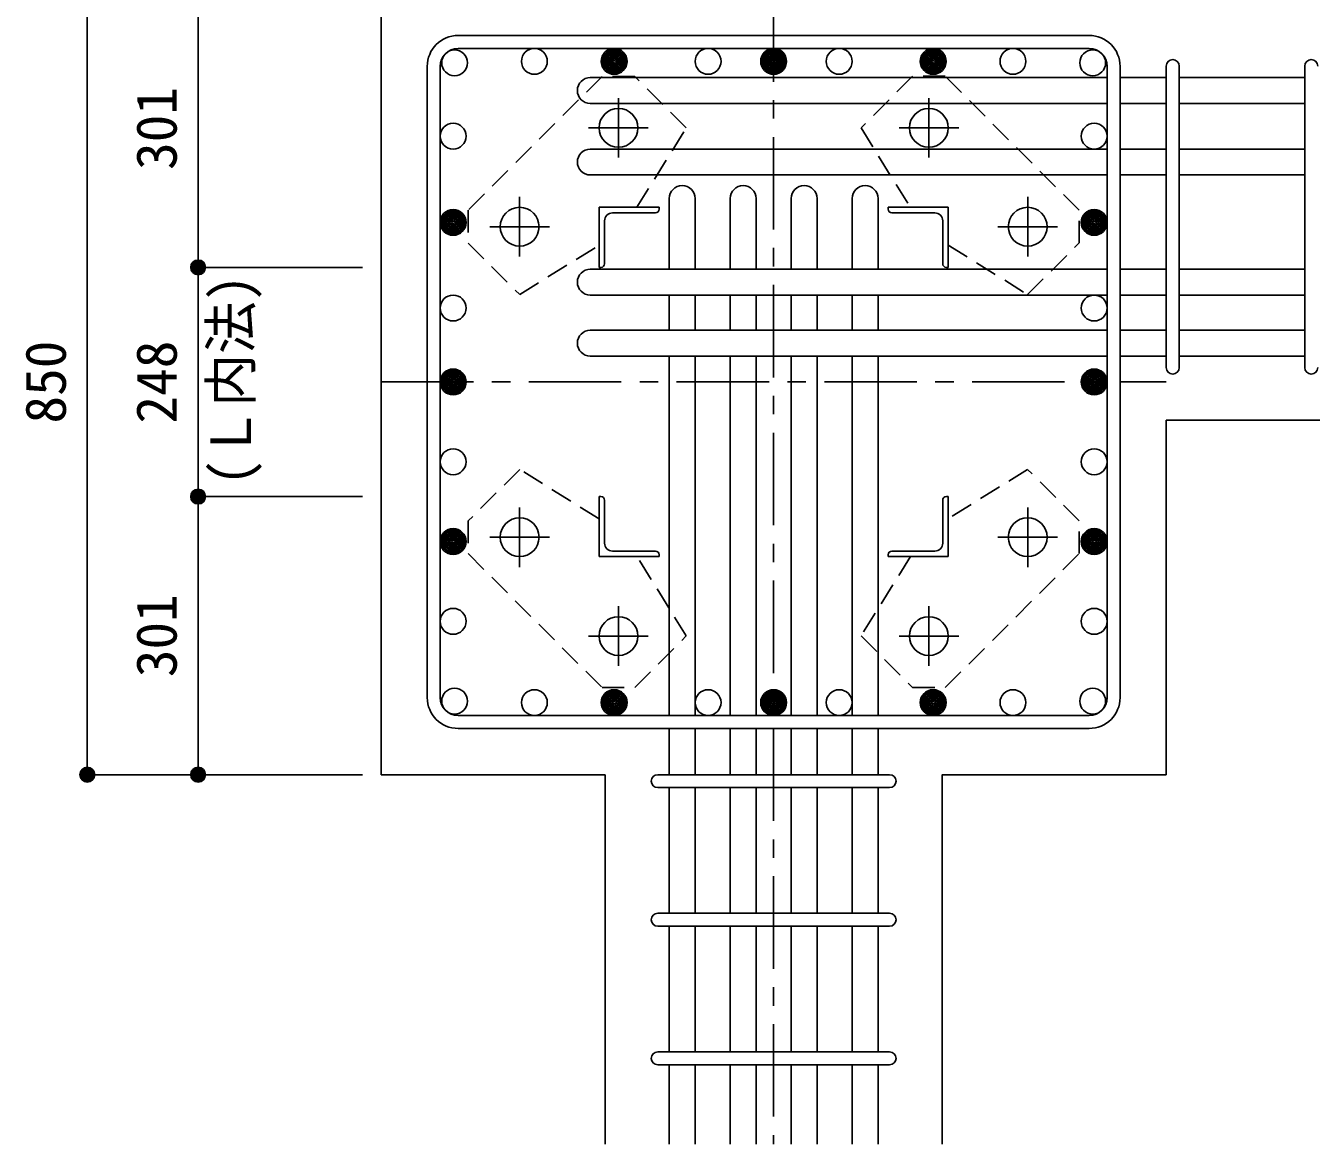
# Model space of a CAD drawing. Units: millimetres at full size, sheet at 1:20. Extents: x -3982 to 3969, y -2797 to 2801.
# Drawn here: x -441 to 950, y 969 to 2180 of the extents above; entities that cross this region are included whole.
import ezdxf
from ezdxf.enums import TextEntityAlignment as Align

# ---------------------------------------------------------------- set-up
doc = ezdxf.new("R2010")
doc.units = ezdxf.units.MM
doc.header["$LTSCALE"] = 20
doc.header["$PDMODE"] = 32
doc.header["$PDSIZE"] = 10
doc.linetypes.add('CHAIN1', pattern=[8, 5, -1, 1, -1])
doc.linetypes.add('DASHED1', pattern=[1.8, 1.2, -0.6])
for name, color, linetype in [('6-1_躯体線', 2, 'Continuous'), ('6-2_A.Bolt_', 4, 'Continuous'), ('6-3_柱型主筋', 4, 'Continuous'), ('6-4_フープ', 7, 'Continuous'), ('6-5_梁主筋', 7, 'Continuous'), ('6-6_S.T.P.', 7, 'Continuous'), ('6-9_プレート', 4, 'DASHED1'), ('6-D_寸法', 4, 'Continuous')]:
    doc.layers.add(name, color=color, linetype=linetype)
doc.styles.add('ＭＳ ゴシック', font='')
doc.styles.get('ＭＳ ゴシック').set_extended_font_data('MS Gothic')

msp = doc.modelspace()

# ---------------------------------------------------------------- linework, layer by layer
at = {"layer": '6-1_躯体線'}
for p, q in [((-56.71, 2219.12), (-56.71, 1369.12)), ((-56.71, 1369.12), (185.79, 1369.12)), ((185.79, 969.12), (185.79, 1369.12))]:
    msp.add_line(p, q, dxfattribs=at)
for points in [[(793.29, 1369.12), (793.29, 1752.62), (1193.29, 1752.62)], [(550.79, 969.12), (550.79, 1369.12), (793.29, 1369.12)]]:
    msp.add_lwpolyline(points, dxfattribs=at)
at = {"layer": '6-2_A.Bolt_', "linetype": 'CHAIN1'}
for p, q in [((200.29, 2036.92), (200.29, 2101.42)), ((536.29, 2101.42), (536.29, 2036.92)), ((167.99, 2069.12), (232.49, 2069.12)), ((504.09, 2069.12), (568.59, 2069.12)), ((93.29, 1929.92), (93.29, 1994.42)), ((643.29, 1994.42), (643.29, 1929.92)), ((60.99, 1962.12), (125.49, 1962.12)), ((611.09, 1962.12), (675.59, 1962.12)), ((93.29, 1593.83), (93.29, 1658.33)), ((643.29, 1658.32), (643.29, 1593.82)), ((125.49, 1626.12), (60.99, 1626.12)), ((675.59, 1626.12), (611.09, 1626.12)), ((200.29, 1486.83), (200.29, 1551.33)), ((536.29, 1551.32), (536.29, 1486.82)), ((232.49, 1519.12), (167.99, 1519.12)), ((568.59, 1519.12), (504.09, 1519.12))]:
    msp.add_line(p, q, dxfattribs=at)
at = {"layer": '6-2_A.Bolt_'}
for p, q in [((179.29, 1983.12), (244.29, 1983.12)), ((179.29, 1983.12), (179.29, 1918.12)), ((193.79, 1977.12), (240.29, 1977.12)), ((244.29, 1983.12), (244.29, 1981.12)), ((557.29, 1983.12), (492.29, 1983.12)), ((492.29, 1981.12), (492.29, 1983.12)), ((542.79, 1977.12), (496.29, 1977.12)), ((557.29, 1983.12), (557.29, 1918.12)), ((185.29, 1968.62), (185.29, 1922.12)), ((551.29, 1968.62), (551.29, 1922.12)), ((181.29, 1918.12), (179.29, 1918.12)), ((557.29, 1918.12), (555.29, 1918.12)), ((179.29, 1670.12), (181.29, 1670.12)), ((179.29, 1605.12), (179.29, 1670.12)), ((555.29, 1670.12), (557.29, 1670.12)), ((557.29, 1605.12), (557.29, 1670.12)), ((185.29, 1619.62), (185.29, 1666.12)), ((551.29, 1619.62), (551.29, 1666.12)), ((179.29, 1605.12), (244.29, 1605.12)), ((193.79, 1611.12), (240.29, 1611.12)), ((244.29, 1607.12), (244.29, 1605.12)), ((492.29, 1605.12), (492.29, 1607.12)), ((557.29, 1605.12), (492.29, 1605.12)), ((542.79, 1611.12), (496.29, 1611.12))]:
    msp.add_line(p, q, dxfattribs=at)
at = {"layer": '6-2_A.Bolt_', "color": 3}
for centre in [(200.29, 2069.12), (536.29, 2069.12), (93.29, 1962.12), (643.29, 1962.12), (93.29, 1626.12), (643.29, 1626.12), (200.29, 1519.12), (536.29, 1519.12)]:
    msp.add_circle(centre, 21, dxfattribs=at)
at = {"layer": '6-2_A.Bolt_'}
for centre, radius, start, end in [((193.79, 1968.62), 8.5, 90, 180), ((240.29, 1981.12), 4, 270, 0), ((496.29, 1981.12), 4, 180, 270), ((542.79, 1968.62), 8.5, 0, 90), ((181.29, 1922.12), 4, 270, 0), ((555.29, 1922.12), 4, 180, 270), ((181.29, 1666.12), 4, 0, 90), ((555.29, 1666.12), 4, 90, 180), ((193.79, 1619.62), 8.5, 180, 270), ((542.79, 1619.62), 8.5, 270, 0), ((240.29, 1607.12), 4, 0, 90), ((496.29, 1607.12), 4, 90, 180)]:
    msp.add_arc(centre, radius, start, end, dxfattribs=at)
at = {"layer": '6-3_柱型主筋', "color": 3}
for centre in [(22.9, 2139.51), (109.25, 2141.12), (195.6, 2141.12), (297.29, 2141.12), (368.29, 2141.12), (368.29, 2141.12), (439.29, 2141.12), (540.99, 2141.12), (540.99, 2141.12), (627.33, 2141.12), (713.68, 2139.51), (21.29, 2060.12), (715.29, 2060.12), (21.29, 1966.82), (21.29, 1966.82), (715.29, 1966.82), (715.29, 1966.82), (21.29, 1874.12), (715.29, 1874.12), (21.29, 1794.12), (21.29, 1794.12), (715.29, 1794.12), (715.29, 1794.12), (21.29, 1707.78), (715.29, 1707.78), (21.29, 1621.43), (715.29, 1621.43), (21.29, 1535.08), (715.29, 1535.08), (22.9, 1448.74), (713.68, 1448.74), (109.25, 1447.12), (195.6, 1447.12), (297.29, 1447.12), (368.29, 1447.12), (368.29, 1447.12), (439.29, 1447.12), (540.99, 1447.12), (540.99, 1447.12), (627.33, 1447.12)]:
    msp.add_circle(centre, 14, dxfattribs=at)
at = {"layer": '6-3_柱型主筋'}
for centre, radius in [((195.6, 2141.12), 14), ((195.6, 2141.12), 12.6), ((195.6, 2141.12), 11.2), ((195.6, 2141.12), 9.8), ((195.6, 2141.12), 8.4), ((195.6, 2141.12), 7), ((195.6, 2141.12), 5.6), ((195.6, 2141.12), 4.2), ((195.6, 2141.12), 2.8), ((368.29, 2141.12), 14), ((368.29, 2141.12), 12.6), ((368.29, 2141.12), 11.2), ((368.29, 2141.12), 9.8), ((368.29, 2141.12), 8.4), ((368.29, 2141.12), 7), ((368.29, 2141.12), 5.6), ((368.29, 2141.12), 4.2), ((368.29, 2141.12), 2.8), ((540.99, 2141.12), 14), ((540.99, 2141.12), 12.6), ((540.99, 2141.12), 11.2), ((540.99, 2141.12), 9.8), ((540.99, 2141.12), 8.4), ((540.99, 2141.12), 7), ((540.99, 2141.12), 5.6), ((540.99, 2141.12), 4.2), ((540.99, 2141.12), 2.8), ((195.6, 2141.12), 1.4), ((368.29, 2141.12), 1.4), ((540.99, 2141.12), 1.4), ((21.29, 1966.82), 14), ((21.29, 1966.82), 12.6), ((21.29, 1966.82), 11.2), ((21.29, 1966.82), 9.8), ((715.29, 1966.82), 14), ((715.29, 1966.82), 12.6), ((715.29, 1966.82), 11.2), ((715.29, 1966.82), 9.8), ((21.29, 1966.82), 8.4), ((21.29, 1966.82), 7), ((21.29, 1966.82), 5.6), ((21.29, 1966.82), 4.2), ((21.29, 1966.82), 2.8), ((21.29, 1966.82), 1.4), ((715.29, 1966.82), 8.4), ((715.29, 1966.82), 7), ((715.29, 1966.82), 5.6), ((715.29, 1966.82), 4.2), ((715.29, 1966.82), 2.8), ((715.29, 1966.82), 1.4), ((21.29, 1794.12), 14), ((21.29, 1794.12), 12.6), ((21.29, 1794.12), 11.2), ((21.29, 1794.12), 9.8), ((21.29, 1794.12), 8.4), ((21.29, 1794.12), 7), ((21.29, 1794.12), 5.6), ((21.29, 1794.12), 4.2), ((21.29, 1794.12), 2.8), ((21.29, 1794.12), 1.4), ((715.29, 1794.12), 14), ((715.29, 1794.12), 12.6), ((715.29, 1794.12), 11.2), ((715.29, 1794.12), 9.8), ((715.29, 1794.12), 8.4), ((715.29, 1794.12), 7), ((715.29, 1794.12), 5.6), ((715.29, 1794.12), 4.2), ((715.29, 1794.12), 2.8), ((715.29, 1794.12), 1.4), ((21.29, 1621.43), 14), ((21.29, 1621.43), 12.6), ((21.29, 1621.43), 11.2), ((21.29, 1621.43), 9.8), ((21.29, 1621.43), 8.4), ((21.29, 1621.43), 7), ((715.29, 1621.43), 14), ((715.29, 1621.43), 12.6), ((715.29, 1621.43), 11.2), ((715.29, 1621.43), 9.8), ((715.29, 1621.43), 8.4), ((715.29, 1621.43), 7), ((21.29, 1621.43), 5.6), ((21.29, 1621.43), 4.2), ((21.29, 1621.43), 2.8), ((21.29, 1621.43), 1.4), ((715.29, 1621.43), 5.6), ((715.29, 1621.43), 4.2), ((715.29, 1621.43), 2.8), ((715.29, 1621.43), 1.4), ((195.6, 1447.12), 14), ((195.6, 1447.12), 12.6), ((195.6, 1447.12), 11.2), ((195.6, 1447.12), 9.8), ((195.6, 1447.12), 8.4), ((195.6, 1447.12), 7), ((195.6, 1447.12), 5.6), ((195.6, 1447.12), 4.2), ((195.6, 1447.12), 2.8), ((195.6, 1447.12), 1.4), ((368.29, 1447.12), 14), ((368.29, 1447.12), 12.6), ((368.29, 1447.12), 11.2), ((368.29, 1447.12), 9.8), ((368.29, 1447.12), 8.4), ((368.29, 1447.12), 7), ((368.29, 1447.12), 5.6), ((368.29, 1447.12), 4.2), ((368.29, 1447.12), 2.8), ((368.29, 1447.12), 1.4), ((540.99, 1447.12), 14), ((540.99, 1447.12), 12.6), ((540.99, 1447.12), 11.2), ((540.99, 1447.12), 9.8), ((540.99, 1447.12), 8.4), ((540.99, 1447.12), 7), ((540.99, 1447.12), 5.6), ((540.99, 1447.12), 4.2), ((540.99, 1447.12), 2.8), ((540.99, 1447.12), 1.4)]:
    msp.add_circle(centre, radius, dxfattribs=at)
at = {"layer": '6-4_フープ'}
for p, q in [((26.79, 2169.12), (709.79, 2169.12)), ((26.79, 2155.12), (709.79, 2155.12)), ((-6.71, 1452.62), (-6.71, 2135.62)), ((7.29, 2135.62), (7.29, 1452.62)), ((729.29, 1452.62), (729.29, 2135.62)), ((743.29, 1452.62), (743.29, 2135.62)), ((709.79, 1433.12), (26.79, 1433.12)), ((26.79, 1419.12), (709.79, 1419.12))]:
    msp.add_line(p, q, dxfattribs=at)
for centre, radius, start, end in [((26.79, 2135.62), 33.5, 90, 180), ((709.79, 2135.62), 33.5, 0, 90), ((26.79, 2135.62), 19.5, 90, 180), ((709.79, 2135.62), 19.5, 0, 90), ((26.79, 1452.62), 33.5, 180, 270), ((26.79, 1452.62), 19.5, 180, 270), ((709.79, 1452.62), 33.5, 270, 0), ((709.79, 1452.62), 19.5, 270, 0)]:
    msp.add_arc(centre, radius, start, end, dxfattribs=at)
at = {"layer": '6-5_梁主筋'}
for p, q in [((729.29, 2123.51), (169.79, 2123.51)), ((793.29, 2123.51), (743.29, 2123.51)), ((943.29, 2123.51), (807.29, 2123.51)), ((729.29, 2095.51), (169.79, 2095.51)), ((793.29, 2095.51), (743.29, 2095.51)), ((943.29, 2095.51), (807.29, 2095.51)), ((729.29, 2046.12), (169.79, 2046.12)), ((793.29, 2046.12), (743.29, 2046.12)), ((943.29, 2046.12), (807.29, 2046.12)), ((729.29, 2018.12), (169.79, 2018.12)), ((793.29, 2018.12), (743.29, 2018.12)), ((943.29, 2018.12), (807.29, 2018.12)), ((255.29, 1916.12), (255.29, 1992.62)), ((283.29, 1916.12), (283.29, 1992.62)), ((321.29, 1916.12), (321.29, 1992.62)), ((349.29, 1916.12), (349.29, 1992.62)), ((387.29, 1916.12), (387.29, 1992.62)), ((415.29, 1916.12), (415.29, 1992.62)), ((453.29, 1916.12), (453.29, 1992.62)), ((481.29, 1916.12), (481.29, 1992.62)), ((729.29, 1916.12), (169.79, 1916.12)), ((793.29, 1916.12), (743.29, 1916.12)), ((943.29, 1916.12), (807.29, 1916.12)), ((729.29, 1888.12), (169.79, 1888.12)), ((255.29, 1850.12), (255.29, 1888.12)), ((283.29, 1850.12), (283.29, 1888.12)), ((321.29, 1850.12), (321.29, 1888.12)), ((349.29, 1850.12), (349.29, 1888.12)), ((387.29, 1850.12), (387.29, 1888.12)), ((415.29, 1850.12), (415.29, 1888.12)), ((453.29, 1850.12), (453.29, 1888.12)), ((481.29, 1850.12), (481.29, 1888.12)), ((793.29, 1888.12), (743.29, 1888.12)), ((943.29, 1888.12), (807.29, 1888.12)), ((729.29, 1850.12), (169.79, 1850.12)), ((793.29, 1850.12), (743.29, 1850.12)), ((943.29, 1850.12), (807.29, 1850.12)), ((729.29, 1822.12), (169.79, 1822.12)), ((255.29, 1433.12), (255.29, 1822.12)), ((283.29, 1433.12), (283.29, 1822.12)), ((321.29, 1433.12), (321.29, 1822.12)), ((349.29, 1433.12), (349.29, 1822.12)), ((387.29, 1433.12), (387.29, 1822.12)), ((415.29, 1433.12), (415.29, 1822.12)), ((453.29, 1433.12), (453.29, 1822.12)), ((481.29, 1433.12), (481.29, 1822.12)), ((793.29, 1822.12), (743.29, 1822.12)), ((943.29, 1822.12), (807.29, 1822.12)), ((255.29, 1369.12), (255.29, 1419.12)), ((283.29, 1369.12), (283.29, 1419.12)), ((321.29, 1369.12), (321.29, 1419.12)), ((349.29, 1369.12), (349.29, 1419.12)), ((387.29, 1369.12), (387.29, 1419.12)), ((415.29, 1369.12), (415.29, 1419.12)), ((453.29, 1369.12), (453.29, 1419.12)), ((481.29, 1369.12), (481.29, 1419.12)), ((255.29, 1219.12), (255.29, 1355.12)), ((283.29, 1219.12), (283.29, 1355.12)), ((321.29, 1219.12), (321.29, 1355.12)), ((349.29, 1219.12), (349.29, 1355.12)), ((387.29, 1219.12), (387.29, 1355.12)), ((415.29, 1219.12), (415.29, 1355.12)), ((453.29, 1219.12), (453.29, 1355.12)), ((481.29, 1219.12), (481.29, 1355.12)), ((255.29, 1069.12), (255.29, 1205.12)), ((283.29, 1069.12), (283.29, 1205.12)), ((321.29, 1069.12), (321.29, 1205.12)), ((349.29, 1069.12), (349.29, 1205.12)), ((387.29, 1069.12), (387.29, 1205.12)), ((415.29, 1069.12), (415.29, 1205.12)), ((453.29, 1069.12), (453.29, 1205.12)), ((481.29, 1069.12), (481.29, 1205.12)), ((255.29, 969.12), (255.29, 1055.12)), ((283.29, 969.12), (283.29, 1055.12)), ((321.29, 969.12), (321.29, 1055.12)), ((349.29, 969.12), (349.29, 1055.12)), ((387.29, 969.12), (387.29, 1055.12)), ((415.29, 969.12), (415.29, 1055.12)), ((453.29, 969.12), (453.29, 1055.12)), ((481.29, 969.12), (481.29, 1055.12))]:
    msp.add_line(p, q, dxfattribs=at)
for centre, start, end in [((169.79, 2109.51), 90, 270), ((169.79, 2032.12), 90, 270), ((269.29, 1992.62), 0, 180), ((335.29, 1992.62), 0, 180), ((401.29, 1992.62), 0, 180), ((467.29, 1992.62), 0, 180), ((169.79, 1902.12), 90, 270), ((169.79, 1836.12), 90, 270)]:
    msp.add_arc(centre, 14, start, end, dxfattribs=at)
at = {"layer": '6-6_S.T.P.'}
for p, q in [((793.29, 1809.62), (793.29, 2136.01)), ((807.29, 1809.62), (807.29, 2136.01)), ((943.29, 1809.62), (943.29, 2136.01)), ((242.79, 1369.12), (493.79, 1369.12)), ((242.79, 1355.12), (493.79, 1355.12)), ((242.79, 1219.12), (493.79, 1219.12)), ((242.79, 1205.12), (493.79, 1205.12)), ((242.79, 1069.12), (493.79, 1069.12)), ((242.79, 1055.12), (493.79, 1055.12))]:
    msp.add_line(p, q, dxfattribs=at)
for centre, start, end in [((800.29, 2136.01), 0, 180), ((800.29, 2136.01), 0, 180), ((800.29, 2136.01), 0, 180), ((800.29, 2136.01), 0, 180), ((950.29, 2136.01), 0, 180), ((800.29, 1809.62), 180, 0), ((800.29, 1809.62), 180, 0), ((800.29, 1809.62), 180, 0), ((800.29, 1809.62), 180, 0), ((950.29, 1809.62), 180, 0), ((242.79, 1362.12), 90, 270), ((242.79, 1362.12), 90, 270), ((242.79, 1362.12), 90, 270), ((242.79, 1362.12), 90, 270), ((493.79, 1362.12), 270, 90), ((493.79, 1362.12), 270, 90), ((493.79, 1362.12), 270, 90), ((493.79, 1362.12), 270, 90), ((242.79, 1212.12), 90, 270), ((493.79, 1212.12), 270, 90), ((242.79, 1062.12), 90, 270), ((493.79, 1062.12), 270, 90)]:
    msp.add_arc(centre, 7, start, end, dxfattribs=at)
at = {"layer": '6-9_プレート'}
for points in [[(182.49, 2124.82), (37.49, 1979.92), (37.49, 1944.52), (93.39, 1888.72), (179.29, 1942.12)], [(220.29, 1983.12), (273.69, 2069.02), (217.89, 2124.82), (182.49, 2124.82)], [(698.99, 1979.93), (554.09, 2124.93), (518.69, 2124.93), (462.89, 2069.03), (516.29, 1983.12)], [(557.29, 1942.13), (643.19, 1888.73), (698.99, 1944.53), (698.99, 1979.93)], [(179.29, 1646.12), (93.39, 1699.52), (37.59, 1643.72), (37.59, 1608.32)], [(554.09, 1463.42), (699.09, 1608.32), (699.09, 1643.72), (643.19, 1699.53), (557.29, 1646.12)], [(37.59, 1608.32), (182.49, 1463.32), (217.89, 1463.32), (273.69, 1519.22), (220.29, 1605.12)], [(516.29, 1605.12), (462.89, 1519.23), (518.69, 1463.42), (554.09, 1463.42)]]:
    msp.add_lwpolyline(points, dxfattribs=at)
at = {"layer": '6-D_寸法'}
for p, q in [((-374.74, 2219.12), (-374.74, 1369.12)), ((-254.74, 1670.12), (-254.74, 1918.12)), ((-254.74, 1918.12), (-76.71, 1918.12)), ((-254.74, 1369.12), (-254.74, 1670.12)), ((-254.74, 1670.12), (-76.71, 1670.12)), ((-374.74, 1369.12), (-254.74, 1369.12)), ((-254.74, 1369.12), (-76.71, 1369.12)), ((-254.74, 1369.12), (-76.71, 1369.12)), ((-254.74, 1369.12), (-76.71, 1369.12)), ((-254.74, 1369.12), (-76.71, 1369.12)), ((-254.74, 1369.12), (-76.71, 1369.12)), ((-254.74, 1369.12), (-76.71, 1369.12)), ((-254.74, 1369.12), (-76.71, 1369.12)), ((-254.74, 1369.12), (-76.71, 1369.12)), ((-254.74, 1369.12), (-76.71, 1369.12)), ((-254.74, 1369.12), (-76.71, 1369.12))]:
    msp.add_line(p, q, dxfattribs=at)
at = {"layer": '6-D_寸法', "linetype": 'CHAIN1'}
for p, q in [((368.29, 2219.12), (368.29, 969.12)), ((-56.71, 1794.12), (793.29, 1794.12))]:
    msp.add_line(p, q, dxfattribs=at)
at = {"layer": '6-D_寸法'}
for points in [[(-254.74, 1918.12), (-254.74, 2219.12), (-76.71, 2219.12)], [(-374.74, 1369.12), (-254.74, 1369.12), (-76.71, 1369.12)], [(-374.74, 1369.12), (-254.74, 1369.12), (-76.71, 1369.12)]]:
    msp.add_lwpolyline(points, dxfattribs=at)
for centre, radius in [((-254.74, 1918.12), 8), ((-254.74, 1918.12), 7.2), ((-254.74, 1918.12), 6.4), ((-254.74, 1918.12), 5.6), ((-254.74, 1918.12), 4.8), ((-254.74, 1918.12), 4), ((-254.74, 1918.12), 3.2), ((-254.74, 1918.12), 2.4), ((-254.74, 1918.12), 1.6), ((-254.74, 1918.12), 0.8), ((-254.74, 1670.12), 8), ((-254.74, 1670.12), 7.2), ((-254.74, 1670.12), 6.4), ((-254.74, 1670.12), 5.6), ((-254.74, 1670.12), 4.8), ((-254.74, 1670.12), 4), ((-254.74, 1670.12), 3.2), ((-254.74, 1670.12), 2.4), ((-254.74, 1670.12), 1.6), ((-254.74, 1670.12), 0.8), ((-374.74, 1369.12), 8), ((-374.74, 1369.12), 7.2), ((-374.74, 1369.12), 6.4), ((-374.74, 1369.12), 5.6), ((-374.74, 1369.12), 4.8), ((-374.74, 1369.12), 4), ((-374.74, 1369.12), 3.2), ((-374.74, 1369.12), 2.4), ((-374.74, 1369.12), 1.6), ((-374.74, 1369.12), 0.8), ((-254.74, 1369.12), 8), ((-254.74, 1369.12), 7.2), ((-254.74, 1369.12), 6.4), ((-254.74, 1369.12), 5.6), ((-254.74, 1369.12), 4.8), ((-254.74, 1369.12), 4), ((-254.74, 1369.12), 3.2), ((-254.74, 1369.12), 2.4), ((-254.74, 1369.12), 1.6), ((-254.74, 1369.12), 0.8)]:
    msp.add_circle(centre, radius, dxfattribs=at)
at = {"layer": '6-D_寸法', "color": 7}
for p in [(-254.74, 1918.12), (-254.74, 1670.12), (-374.74, 1369.12), (-254.74, 1369.12)]:
    msp.add_point(p, dxfattribs=at)

# ---------------------------------------------------------------- texts
at = {"layer": '6-D_寸法', "style": 'ＭＳ ゴシック'}
for s, p in [('301', (-264.74, 2023.62)), ('850', (-384.74, 1749.12)), ('248', (-264.74, 1749.12)), ('301', (-264.74, 1474.62))]:
    msp.add_text(s, height=43.99, rotation=90, dxfattribs=at).set_placement(p, align=Align.BOTTOM_LEFT)
at = {"layer": '6-D_寸法', "style": 'ＭＳ ゴシック', "width": 0.95}
msp.add_text('(Ｌ内法)', height=43.99, rotation=90, dxfattribs=at).set_placement((-184.25, 1682.02), align=Align.BOTTOM_LEFT)

doc.saveas('drawing.dxf')
